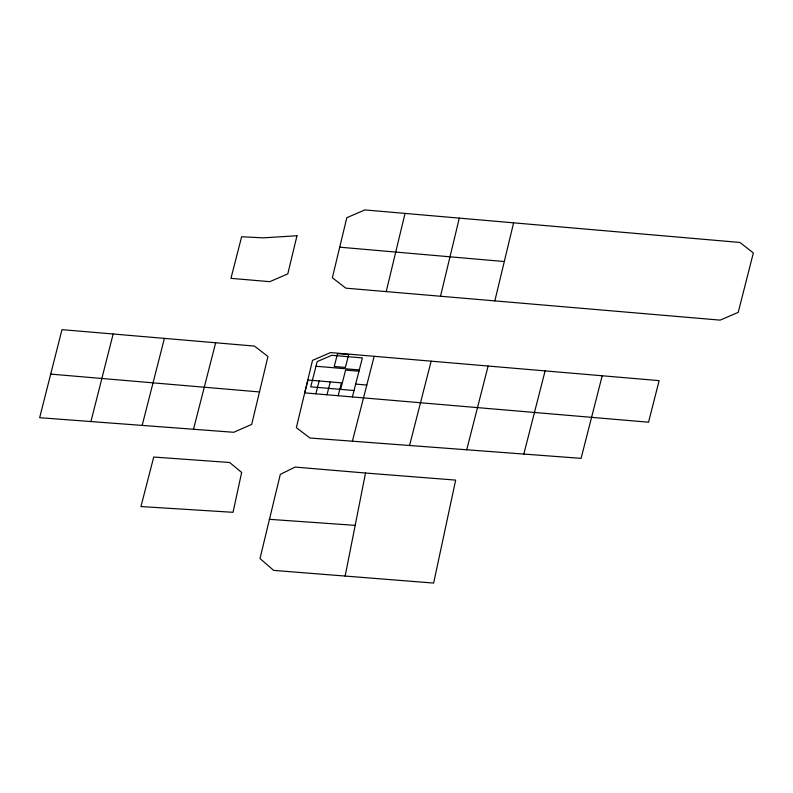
<?xml version="1.0" encoding="UTF-8"?>
<svg xmlns="http://www.w3.org/2000/svg" width="793" height="793" viewBox="0 0 793 793"><rect width="100%" height="100%" fill="white"/><g stroke="black" fill="none" stroke-linecap="round" stroke-linejoin="round"><path stroke-width="1.19" d="M345.143 576.154L365.523 473.024L455.658 480.102L433.642 583.073L273.694 570.395L259.995 558.559L280.306 474.373L295.115 467.077L365.523 473.024M494.842 300.894L513.606 222.833L739.938 242.46L753.35 252.917L738.224 312.363L720.133 320.124L345.867 288.166L332.356 277.758L346.819 217.708L364.879 209.927L513.606 222.833M440.511 296.255L459.306 218.115M386.211 291.606L405.035 213.406M259.489 391.94L267.965 356.493L254.464 346.085L113.151 334.002L61.983 329.65L39.65 417.703L233.757 432.284L251.688 424.394L259.489 391.94L50.474 374.088M90.927 421.559L113.151 334.002M142.165 425.405L164.399 338.403M409.555 445.488L431.154 361.162M466.72 449.77L488.121 366.039M215.666 342.774L193.502 429.271M315.852 393.824L319.153 380.967M326.994 394.775L330.294 381.919M338.135 395.727L341.426 382.87L308.011 380.016L304.72 392.872L648.545 422.203L659.142 380.63L330.542 352.578L312.521 360.369L296.344 427.665L310.004 438.023L581.091 458.354L602.204 375.783M340.653 389.383L345.599 370.083L358.961 371.233M352.37 396.946L362.371 357.921L331.742 355.304L317.19 361.598L310.717 386.825L354.015 390.523M352.389 441.205L374.177 356.285M523.826 454.052L545.098 370.906M269.184 519.306L355.442 525.382M316.001 366.247L359.288 369.944M355.661 384.09L366.802 385.041M504.051 261.521L339.711 247.178M241.647 472.45L233.033 512.318L140.946 506.549L153.733 457.036L229.683 462.507L241.647 472.45M296.978 235.749L287.809 273.882L269.779 281.674L230.961 278.343L241.627 236.77L263.405 237.841L296.978 235.749M337.55 353.619L334.249 366.485L345.391 367.437L348.682 354.57L337.55 353.619"/></g></svg>
